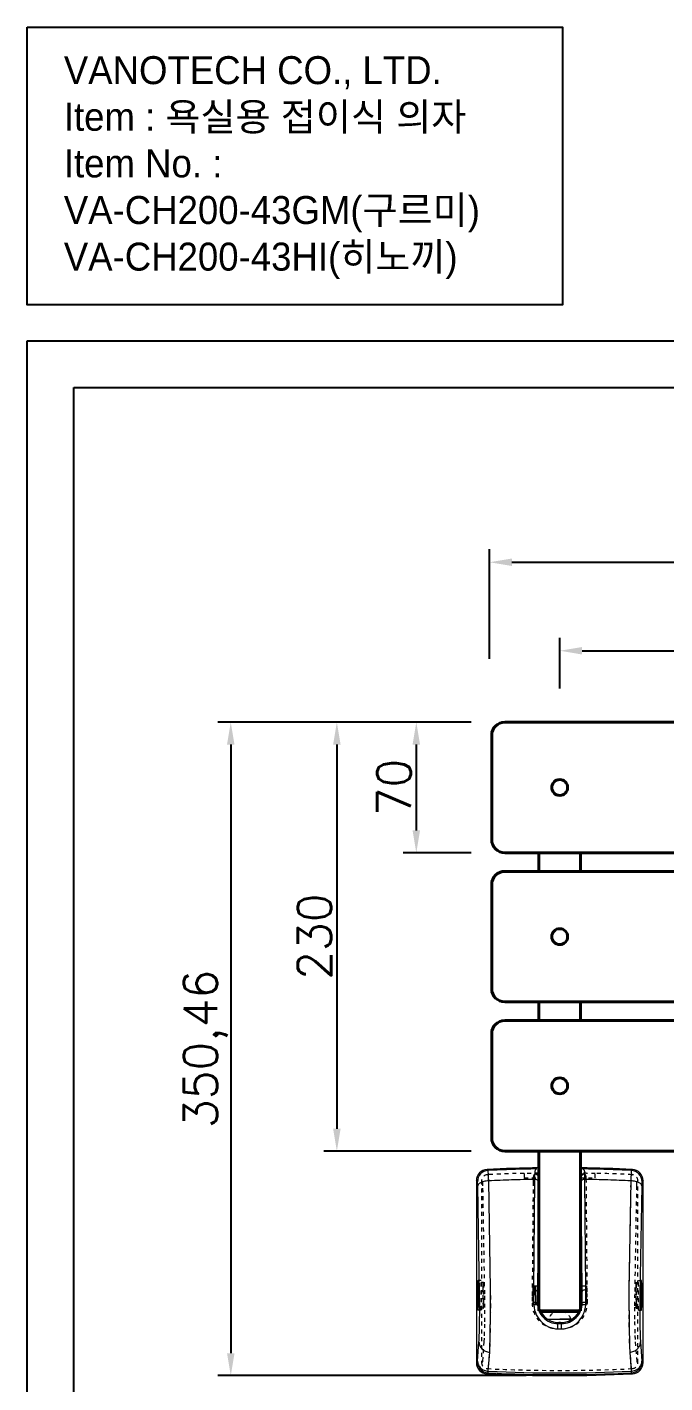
# Model space of a CAD drawing. Header units: millimetres. Extents: x 8950 to 10299, y -896 to 200.
# Drawn here: x 8950 to 9292, y -527 to 200 of the extents above; entities that cross this region are included whole.
import ezdxf

# ---------------------------------------------------------------- set-up
doc = ezdxf.new("R2010")
doc.units = ezdxf.units.MM
doc.header["$LTSCALE"] = 0.7
doc.linetypes.add('DASHED', pattern=[6, 3, -3])
doc.layers.add('Layer0000', color=7, linetype='Continuous', lineweight=20)
doc.styles.get("Standard").update_dxf_attribs({"font": 'txt.shx', "bigfont": 'whgtxt.shx'})
doc.styles.add('스타일', font='', dxfattribs={"height": 20})
doc.styles.get('스타일').set_extended_font_data('Gulim')
doc.dimstyles.new('ISO-25', dxfattribs={"dimtxt": 20, "dimasz": 12, "dimexe": 10, "dimexo": 10, "dimgap": 12, "dimtad": 2, "dimtxsty": 'Standard', "dimcen": 2.5, "dimadec": 0, "dimazin": 0, "dimtfac": 1, "dimtmove": 0, "dimatfit": 3, "dimfxl": 1, "dimarcsym": 0})

# ---------------------------------------------------------------- blocks, each defined once
blk = doc.blocks.new('*D3')
at = {"color": 0, "lineweight": -2, "transparency": 16777216}
for p, q in [((9235.47, -154.56), (9235.47, -127.24)), ((9592.47, -154.56), (9592.47, -127.24)), ((9247.47, -134.24), (9580.47, -134.24))]:
    blk.add_line(p, q, dxfattribs=at)
at = {"color": 0, "transparency": 16777216}
for points in [[(9247.47, -132.24), (9247.47, -136.24), (9235.47, -134.24)], [(9580.47, -132.24), (9580.47, -136.24), (9592.47, -134.24)]]:
    blk.add_solid(points, dxfattribs=at)
at = {"layer": 'Defpoints', "color": 0, "transparency": 16777216}
for p in [(9592.47, -134.24), (9235.47, -172.56), (9592.47, -172.56)]:
    blk.add_point(p, dxfattribs=at)
at = {"color": 7, "transparency": 16777216, "insert": (9417.85, -122.24), "char_height": 18, "attachment_point": 5}
blk.add_mtext('357', dxfattribs=at)
blk = doc.blocks.new('*D4')
at = {"color": 0, "lineweight": -2, "transparency": 16777216}
for p, q in [((9187.97, -172.56), (9151.5, -172.56)), ((9158.5, -184.56), (9158.5, -230.56)), ((9187.97, -242.56), (9151.5, -242.56))]:
    blk.add_line(p, q, dxfattribs=at)
at = {"color": 0, "transparency": 16777216}
for points in [[(9156.5, -184.56), (9160.5, -184.56), (9158.5, -172.56)], [(9156.5, -230.56), (9160.5, -230.56), (9158.5, -242.56)]]:
    blk.add_solid(points, dxfattribs=at)
at = {"layer": 'Defpoints', "color": 0, "transparency": 16777216}
for p in [(9205.97, -172.56), (9158.5, -242.56), (9205.97, -242.56)]:
    blk.add_point(p, dxfattribs=at)
at = {"color": 7, "transparency": 16777216, "insert": (9146.5, -207.56), "char_height": 18, "attachment_point": 5, "rotation": 90}
blk.add_mtext('70', dxfattribs=at)
blk = doc.blocks.new('*D2')
at = {"color": 0, "lineweight": -2, "transparency": 16777216}
for p, q in [((9187.97, -172.56), (9108.87, -172.56)), ((9115.87, -184.56), (9115.87, -390.56)), ((9187.97, -402.56), (9108.87, -402.56))]:
    blk.add_line(p, q, dxfattribs=at)
at = {"color": 0, "transparency": 16777216}
for points in [[(9113.87, -184.56), (9117.87, -184.56), (9115.87, -172.56)], [(9113.87, -390.56), (9117.87, -390.56), (9115.87, -402.56)]]:
    blk.add_solid(points, dxfattribs=at)
at = {"layer": 'Defpoints', "color": 0, "transparency": 16777216}
for p in [(9205.97, -172.56), (9115.87, -402.56), (9205.97, -402.56)]:
    blk.add_point(p, dxfattribs=at)
at = {"color": 7, "transparency": 16777216, "insert": (9103.87, -287.56), "char_height": 18, "attachment_point": 5, "rotation": 90}
blk.add_mtext('230', dxfattribs=at)
blk = doc.blocks.new('*D5')
at = {"color": 0, "lineweight": -2, "transparency": 16777216}
for p, q in [((9187.97, -172.56), (9051.94, -172.56)), ((9058.94, -184.56), (9058.94, -511.03)), ((9217.47, -523.03), (9051.94, -523.03))]:
    blk.add_line(p, q, dxfattribs=at)
at = {"color": 0, "transparency": 16777216}
for points in [[(9056.94, -184.56), (9060.94, -184.56), (9058.94, -172.56)], [(9056.94, -511.03), (9060.94, -511.03), (9058.94, -523.03)]]:
    blk.add_solid(points, dxfattribs=at)
at = {"layer": 'Defpoints', "color": 0, "transparency": 16777216}
for p in [(9205.97, -172.56), (9058.94, -523.03), (9235.47, -523.03)]:
    blk.add_point(p, dxfattribs=at)
at = {"color": 7, "transparency": 16777216, "insert": (9045.44, -347.79), "char_height": 18, "attachment_point": 5, "rotation": 90}
blk.add_mtext('350,46', dxfattribs=at)
blk = doc.blocks.new('*D10')
at = {"color": 0, "lineweight": -2, "transparency": 16777216}
for p, q in [((9197.78, -138.55), (9197.78, -79.78)), ((9627.78, -138.55), (9627.78, -79.78)), ((9209.78, -86.78), (9615.78, -86.78))]:
    blk.add_line(p, q, dxfattribs=at)
at = {"color": 0, "transparency": 16777216}
for points in [[(9209.78, -84.78), (9209.78, -88.78), (9197.78, -86.78)], [(9615.78, -84.78), (9615.78, -88.78), (9627.78, -86.78)]]:
    blk.add_solid(points, dxfattribs=at)
at = {"layer": 'Defpoints', "color": 0, "transparency": 16777216}
for p in [(9627.78, -86.78), (9197.78, -156.55), (9627.78, -156.55)]:
    blk.add_point(p, dxfattribs=at)
at = {"color": 7, "transparency": 16777216, "insert": (9412.78, -74.78), "char_height": 18, "attachment_point": 5}
blk.add_mtext('430', dxfattribs=at)

msp = doc.modelspace()

# ---------------------------------------------------------------- linework, layer by layer
at = {"lineweight": 40}
for p, q in [((9205.967, -172.562), (9413.967, -172.562)), ((9198.967, -235.562), (9198.967, -179.562)), ((9413.967, -242.562), (9205.967, -242.562)), ((9224.317, -252.562), (9224.317, -242.562)), ((9224.327, -242.562), (9224.327, -252.562)), ((9246.607, -242.562), (9246.607, -252.562)), ((9246.617, -242.562), (9246.617, -252.562)), ((9413.967, -252.562), (9205.967, -252.562)), ((9198.967, -259.562), (9198.967, -315.562)), ((9413.967, -322.562), (9205.967, -322.562)), ((9224.317, -332.562), (9224.317, -322.562)), ((9224.327, -322.562), (9224.327, -332.562)), ((9246.607, -322.562), (9246.607, -332.562)), ((9246.617, -322.562), (9246.617, -332.562)), ((9413.967, -332.562), (9205.967, -332.562)), ((9198.967, -339.562), (9198.967, -395.562)), ((9413.967, -402.562), (9205.967, -402.562)), ((9224.317, -488.312), (9224.317, -402.562)), ((9246.617, -402.562), (9246.617, -488.312)), ((9246.617, -488.312), (9224.317, -488.312))]:
    msp.add_line(p, q, dxfattribs=at)
at = {"color": 6}
msp.add_line((9222.613, -484.937), (9222.542, -474.887), dxfattribs=at)
for points in [[(8949.656, 200.243), (9237.029, 200.243), (9237.029, 51.243), (8949.656, 51.243)], [(8974.656, 6.914), (9694.458, 6.914), (9694.458, -871.292), (8974.656, -871.292)]]:
    msp.add_lwpolyline(points, close=True, dxfattribs=at)
at = {"color": 3}
msp.add_lwpolyline([(8949.656, 31.914), (9719.458, 31.914), (9719.458, -896.292), (8949.656, -896.292)], close=True, dxfattribs=at)
at = {"lineweight": 40}
for centre in [(9235.467, -207.562), (9235.467, -287.562), (9235.467, -367.562)]:
    msp.add_circle(centre, 4.25, dxfattribs=at)
for centre, start, end in [((9205.967, -179.562), 90, 180), ((9205.967, -235.562), 180, 270), ((9205.967, -259.562), 90, 180), ((9205.967, -315.562), 180, 270), ((9205.967, -339.562), 90, 180), ((9205.967, -395.562), 180, 270)]:
    msp.add_arc(centre, 7, start, end, dxfattribs=at)
at = {"layer": 'Layer0000', "color": 251, "linetype": 'Continuous', "lineweight": 5, "true_color": 0x606060}
for p, q in [((9197.063, -412.971), (9196.478, -412.418)), ((9274.455, -412.418), (9273.871, -412.971)), ((9191.325, -418.99), (9190.744, -418.437)), ((9192.44, -479.221), (9191.446, -421.231)), ((9198.332, -476.565), (9197.345, -418.576)), ((9221.969, -417.78), (9221.459, -477.018)), ((9221.987, -415.009), (9221.969, -417.78)), ((9223.993, -418.666), (9223.486, -477.904)), ((9224.021, -416.448), (9224.021, -477.025)), ((9246.912, -416.455), (9246.912, -477.025)), ((9246.94, -418.666), (9246.912, -416.455)), ((9247.448, -477.904), (9246.94, -418.666)), ((9248.965, -417.78), (9248.946, -415.017)), ((9249.475, -477.018), (9248.965, -417.78)), ((9273.589, -418.577), (9272.601, -476.567)), ((9279.488, -421.233), (9278.494, -479.222)), ((9280.189, -418.437), (9279.609, -418.99)), ((9223.891, -483.651), (9223.45, -484.092)), ((9224.02, -482.892), (9224.013, -483.398)), ((9246.914, -482.892), (9246.921, -483.398)), ((9247.043, -483.651), (9247.483, -484.092)), ((9229.071, -492.777), (9235.467, -492.777)), ((9235.467, -492.777), (9241.863, -492.777)), ((9234.525, -497.91), (9234.527, -495.121)), ((9234.525, -497.91), (9236.426, -497.912)), ((9235.057, -494.591), (9234.527, -495.121)), ((9234.527, -495.121), (9236.406, -495.121)), ((9235.876, -494.591), (9235.057, -494.591)), ((9235.876, -494.591), (9236.406, -495.121)), ((9236.426, -497.912), (9236.406, -495.122)), ((9191.343, -515.179), (9192.12, -504.958)), ((9278.813, -504.958), (9279.591, -515.179)), ((9190.744, -516.062), (9191.289, -515.543)), ((9197.107, -520.651), (9197.886, -510.43)), ((9273.048, -510.43), (9273.827, -520.651)), ((9279.645, -515.543), (9280.189, -516.062)), ((9196.478, -522.081), (9197.027, -521.562)), ((9273.907, -521.562), (9274.455, -522.081))]:
    msp.add_line(p, q, dxfattribs=at)
at = {"layer": 'Layer0000', "color": 7, "linetype": 'Continuous', "lineweight": 20}
for p, q in [((9190.744, -418.437), (9190.744, -516.062)), ((9280.189, -516.062), (9280.189, -418.437)), ((9224.008, -483.843), (9224.013, -483.398)), ((9224.013, -483.398), (9224.02, -482.892)), ((9224.02, -482.892), (9224.026, -482.533)), ((9246.908, -482.533), (9246.914, -482.892)), ((9246.914, -482.892), (9246.921, -483.398)), ((9246.921, -483.398), (9246.925, -483.843)), ((9224.567, -488.92), (9224.567, -488.312)), ((9224.567, -488.312), (9235.467, -488.312)), ((9224.567, -488.92), (9235.467, -488.92)), ((9229.212, -492.812), (9235.467, -492.812)), ((9235.467, -488.312), (9246.367, -488.312)), ((9235.467, -488.92), (9246.367, -488.92)), ((9241.722, -492.812), (9235.467, -492.812)), ((9246.367, -488.92), (9246.367, -488.312))]:
    msp.add_line(p, q, dxfattribs=at)
at = {"layer": 'Layer0000', "color": 3, "linetype": 'DASHED', "lineweight": 5, "true_color": 0x00ff00}
for p, q in [((9193.56, -418.44), (9193.56, -516.059)), ((9194.137, -418.99), (9193.56, -418.44)), ((9195.252, -479.221), (9194.258, -421.231)), ((9197.197, -415.78), (9196.618, -415.23)), ((9216.372, -414.614), (9216.372, -414.515)), ((9216.372, -414.614), (9216.372, -416.999)), ((9216.372, -416.999), (9224.317, -416.999)), ((9221.192, -419.033), (9220.685, -478.251)), ((9221.208, -417.644), (9221.192, -419.033)), ((9246.617, -416.999), (9254.562, -416.999)), ((9249.742, -419.033), (9249.726, -417.644)), ((9250.249, -478.251), (9249.742, -419.033)), ((9254.562, -414.515), (9254.562, -414.614)), ((9254.562, -416.999), (9254.562, -414.614)), ((9273.529, -419.816), (9272.539, -477.806)), ((9274.316, -415.23), (9273.736, -415.78)), ((9276.676, -421.233), (9275.682, -479.222)), ((9277.374, -418.44), (9276.797, -418.99)), ((9277.374, -516.059), (9277.374, -418.44)), ((9193.247, -471.973), (9191.653, -471.973)), ((9193.247, -487.852), (9193.247, -471.973)), ((9277.687, -471.973), (9279.28, -471.973)), ((9277.687, -487.852), (9277.687, -471.973)), ((9194.469, -472.978), (9193.247, -472.978)), ((9221.135, -474.887), (9223.95, -474.887)), ((9246.984, -474.887), (9249.799, -474.887)), ((9276.464, -472.978), (9277.687, -472.978)), ((9194.469, -486.847), (9193.247, -486.847)), ((9221.197, -483.449), (9221.193, -483.804)), ((9221.207, -482.77), (9221.197, -483.449)), ((9221.197, -484.937), (9224.029, -484.937)), ((9221.21, -482.533), (9221.207, -482.77)), ((9246.902, -484.937), (9249.737, -484.937)), ((9249.727, -482.77), (9249.724, -482.533)), ((9249.736, -483.449), (9249.727, -482.77)), ((9249.741, -483.804), (9249.736, -483.449)), ((9276.465, -486.847), (9277.687, -486.847)), ((9193.247, -487.852), (9191.653, -487.852)), ((9277.687, -487.852), (9279.28, -487.852)), ((9194.155, -515.179), (9194.933, -504.958)), ((9197.229, -518.097), (9198.008, -507.876)), ((9272.926, -507.876), (9273.704, -518.097)), ((9276.001, -504.958), (9276.779, -515.179)), ((9193.56, -516.059), (9194.101, -515.543)), ((9276.833, -515.543), (9277.374, -516.059)), ((9196.618, -519.269), (9197.161, -518.753)), ((9273.772, -518.753), (9274.315, -519.269))]:
    msp.add_line(p, q, dxfattribs=at)
at = {"layer": 'Layer0000', "color": 7, "linetype": 'Continuous', "lineweight": 20}
for centre, radius, start, end in [((9196.761, -418.427), 6.016, 92.688121, 180.09295), ((9235.467, -1215.471), 803.999, 90.794611, 92.779539), ((9235.467, -1215.471), 803.999, 87.220458, 89.205385), ((9274.173, -418.427), 6.016, 359.906875, 87.312182), ((9213.769, -474.407), 22.296, 174.737758, 176.715433), ((9194.23, -472.608), 2.675, 169.025627, 174.737758), ((9192.253, -472.224), 0.661, 158.64691, 169.025627), ((9191.653, -471.99), 0.017, 89.999998, 158.64691), ((9191.653, -471.991), 0.0183, 19.414399, 89.999998), ((9190.835, -472.28), 0.886, 9.897835, 19.414399), ((9188.033, -472.769), 3.731, 4.525732, 9.897835), ((9158.775, -475.084), 33.08, 2.722247, 4.525732), ((9291.462, -473.649), 12.334, 173.260981, 175.8366), ((9280.337, -472.335), 1.132, 164.751069, 173.260981), ((9279.499, -472.106), 0.263, 151.301499, 164.751069), ((9279.28, -471.987), 0.0139, 89.999998, 151.301499), ((9279.28, -471.991), 0.0177, 20.169357, 89.999998), ((9278.557, -472.256), 0.788, 10.314968, 20.169357), ((9276.459, -472.638), 2.921, 5.427816, 10.314968), ((9260.044, -474.198), 19.41, 3.532343, 5.427816), ((9418.713, -479.912), 227.337, 178.875502, 179.999998), ((9418.709, -479.912), 227.333, 179.999998, 181.166742), ((9253.023, -476.66), 61.615, 176.715433, 178.875502), ((9106.768, -477.557), 85.145, 0.857653, 2.722247), ((8953.345, -479.854), 238.586, 359.743795, 0.857653), ((9489.867, -480.17), 266.008, 179.363109, 180.136847), ((9359.017, -478.715), 135.15, 178.748353, 179.363109), ((9245.597, -476.237), 21.703, 177.214226, 178.748353), ((9229.527, -475.455), 5.61, 174.185544, 177.214226), ((9223.95, -474.899), 0.0112, 4.109458, 89.999998), ((9209.486, -475.938), 14.512, 1.936035, 4.109458), ((9182.923, -476.836), 41.09, 1.145573, 1.936035), ((9093.422, -478.625), 130.609, 0.702208, 1.145573), ((9321.07, -475.585), 97.059, 180.850203, 181.702681), ((9175.479, -479.912), 48.596, 359.999998, 1.702681), ((9213.455, -479.912), 10.62, 358.922563, 359.999998), ((9276.269, -479.912), 29.41, 178.977393, 179.999998), ((9257.479, -479.912), 10.62, 179.999998, 181.077433), ((9842.931, -490.027), 596.163, 178.750265, 178.977393), ((9376.94, -478.618), 130.037, 178.843107, 179.297788), ((9286.302, -476.788), 39.381, 178.016875, 178.843107), ((9260.607, -475.898), 13.67, 175.801873, 178.016875), ((9246.984, -474.898), 0.011, 89.999998, 175.801873), ((9246.984, -474.901), 0.0132, 3.475982, 89.999998), ((9224.03, -476.295), 23.01, 1.596015, 3.475982), ((9183.509, -477.424), 63.547, 0.88148, 1.596015), ((9061.563, -479.3), 185.507, 0.463275, 0.88148), ((8958.385, -480.134), 288.688, 359.794535, 0.463275), ((9517.589, -479.971), 238.586, 179.743795, 180.857653), ((9485.428, -479.827), 206.425, 178.555446, 179.743795), ((9318.497, -475.617), 39.441, 175.8366, 178.555446), ((9224.215, -476.41), 55.307, 1.166742, 3.532343), ((9052.224, -479.912), 227.333, 359.999998, 1.166742), ((9052.22, -479.912), 227.337, 358.875502, 359.999998), ((9246.718, -483.415), 55.307, 181.166742, 183.532343), ((9210.89, -485.627), 19.41, 183.532343, 185.427816), ((9179.472, -486.175), 12.334, 353.260981, 355.8366), ((9152.437, -484.207), 39.441, 355.8366, 358.555446), ((8985.506, -479.998), 206.425, 358.555446, 359.743795), ((9390.82, -480.407), 166.961, 180.136847, 181.113491), ((9237.244, -483.266), 13.356, 181.654086, 184.072541), ((9230.452, -483.749), 6.547, 184.072541, 187.527011), ((9228.221, -484.044), 4.297, 187.527011, 191.83686), ((9238.811, -483.768), 14.803, 180.293142, 181.645007), ((9250.075, -483.444), 26.071, 181.645007, 182.663656), ((9224.03, -484.922), 0.0153, 191.83686, 269.99961), ((7662.988, -450.753), 1561.361, 358.833706, 358.922563), ((9218.694, -484.904), 5.34, 359.642027, 2.663656), ((10807.945, -450.753), 1561.361, 181.077433, 181.16629), ((9215.983, -483.246), 30.95, 357.386387, 358.300195), ((9251.248, -484.856), 4.347, 177.386387, 181.079113), ((9246.906, -484.924), 0.0135, 269.991913, 348.652394), ((9242.196, -483.979), 4.818, 348.652394, 352.501532), ((9233.864, -483.777), 13.062, 358.300195, 359.706854), ((9240.812, -483.796), 6.214, 352.501532, 355.973332), ((9232.171, -483.188), 14.876, 355.973332, 358.216957), ((9090.488, -480.608), 156.584, 358.886505, 359.794535), ((9364.165, -482.268), 85.145, 180.857653, 182.722247), ((9312.159, -484.74), 33.08, 182.722247, 184.525732), ((9257.165, -485.418), 22.296, 354.737758, 356.715433), ((9217.91, -483.165), 61.615, 356.715433, 358.875502), ((9194.475, -487.187), 2.921, 185.427816, 190.314968), ((9192.376, -487.569), 0.788, 190.314968, 200.169357), ((9191.653, -487.834), 0.0177, 200.169357, 269.999998), ((9191.653, -487.838), 0.0139, 269.999998, 331.301499), ((9191.435, -487.718), 0.263, 331.301499, 344.751069), ((9190.597, -487.49), 1.132, 344.751069, 353.260981), ((9235.467, -480.752), 13.621, 216.846179, 241.993339), ((9229.212, -492.512), 0.3, 241.993339, 270), ((9241.722, -492.512), 0.3, 270.000001, 298.006661), ((9235.467, -480.752), 13.621, 298.006661, 323.153821), ((9282.901, -487.056), 3.731, 184.525732, 189.897835), ((9280.099, -487.545), 0.886, 189.897835, 199.414399), ((9279.28, -487.834), 0.0183, 199.414399, 269.999998), ((9279.28, -487.835), 0.017, 269.999998, 338.64691), ((9278.681, -487.6), 0.661, 338.64691, 349.025627), ((9276.704, -487.217), 2.675, 349.025627, 354.737758), ((9196.761, -516.072), 6.016, 179.907117, 267.312001), ((9274.173, -516.072), 6.016, 272.687844, 0.093076), ((9235.467, 280.972), 803.999, 267.220459, 272.779538)]:
    msp.add_arc(centre, radius, start, end, dxfattribs=at)
at = {"layer": 'Layer0000', "color": 251, "linetype": 'Continuous', "lineweight": 5, "true_color": 0x606060}
for centre, radius, start, end in [((9197.36, -418.999), 6.035, 92.821659, 179.918993), ((9235.474, -1215.373), 803.32, 91.80718, 92.74064), ((9196.787, -413.092), 0.301, 4.201805, 23.752295), ((9131.872, -417.861), 65.391, 2.881297, 4.201805), ((9235.467, -1215.158), 803.106, 90.873595, 91.80718), ((9233.831, -415.188), 11.845, 172.291542, 179.133241), ((9224.835, -413.971), 2.767, 158.107442, 172.291542), ((9223.926, -413.606), 1.788, 145.708855, 158.107442), ((9223.335, -413.202), 1.072, 129.675904, 145.708855), ((9223.269, -413.123), 0.969, 112.067344, 129.675904), ((9223.348, -413.317), 1.178, 96.109661, 112.067344), ((9247.712, -413.874), 1.728, 90.06539, 129.329332), ((9235.464, -1215.322), 803.27, 88.19284, 89.126502), ((9247.59, -413.305), 1.166, 67.959338, 84.09255), ((9247.663, -413.125), 0.972, 50.27731, 67.959338), ((9247.598, -413.203), 1.073, 34.236445, 50.27731), ((9247.005, -413.607), 1.791, 21.835379, 34.236445), ((9246.033, -413.997), 2.838, 7.660417, 21.835379), ((9237.576, -415.134), 11.371, 0.592138, 7.660417), ((9235.481, -1214.796), 802.744, 87.258873, 88.19284), ((9339.231, -417.868), 65.561, 175.803736, 177.121261), ((9274.147, -413.092), 0.302, 156.291119, 175.803736), ((9273.574, -418.999), 6.035, 0.081001, 87.177816), ((9191.274, -419.043), 0.0729, 6.364024, 46.347003), ((9180.947, -420.195), 10.464, 3.09351, 6.364024), ((9165.093, -421.052), 26.342, 1.7786, 3.09351), ((9119.804, -422.458), 71.652, 0.981343, 1.7786), ((9192.659, -421.317), 1.216, 157.5283, 175.93655), ((9193.178, -421.532), 1.778, 142.322856, 157.5283), ((9193.69, -421.927), 2.425, 128.086978, 142.322856), ((9195.075, -423.694), 4.67, 117.84105, 128.086978), ((9195.817, -425.099), 6.259, 109.787788, 117.84105), ((9196.993, -428.368), 9.733, 103.331793, 109.787788), ((9197.392, -430.052), 11.463, 97.065964, 103.331793), ((9197.66, -432.216), 13.644, 91.323064, 97.065964), ((9037.615, -422.605), 159.768, 2.354242, 2.881297), ((8721.661, -435.595), 475.989, 2.048889, 2.354242), ((9235.471, -1215.307), 797.641, 91.854773, 92.739677), ((9235.467, -1215.172), 797.507, 90.969794, 91.854773), ((9221.952, -422.342), 4.562, 78.267861, 89.792784), ((9221.983, -417.822), 2.812, 72.843097, 89.921147), ((9222.191, -417.149), 2.108, 53.093087, 72.843097), ((9222.385, -420.259), 2.434, 62.467658, 78.267861), ((9222.502, -416.735), 1.59, 29.812837, 53.093087), ((9222.919, -419.234), 1.279, 40.506996, 62.467658), ((9222.964, -416.47), 1.058, 1.164508, 29.812837), ((9223.566, -418.681), 0.427, 2.035453, 40.506996), ((9523.267, -421.231), 299.284, 179.277746, 179.508838), ((9433.766, -420.103), 209.777, 179.001722, 179.277746), ((9233.006, -416.615), 8.986, 171.858281, 178.938825), ((9226.302, -415.656), 2.214, 157.566449, 171.858281), ((9225.597, -415.365), 1.451, 151.893099, 157.566449), ((9245.338, -415.364), 1.45, 22.403216, 28.105622), ((9244.586, -415.674), 2.263, 8.104094, 22.403216), ((9238.227, -416.579), 8.686, 0.819432, 8.104094), ((9247.966, -416.473), 1.054, 150.239693, 179.02406), ((9247.368, -418.681), 0.428, 139.493028, 177.964712), ((9248.015, -419.234), 1.279, 117.531274, 139.493028), ((9248.427, -416.737), 1.585, 126.852439, 150.239693), ((9248.549, -420.258), 2.434, 101.730849, 117.531274), ((9248.739, -417.152), 2.104, 107.084215, 126.852439), ((9248.982, -422.341), 4.561, 90.205487, 101.730849), ((9248.947, -417.829), 2.812, 90.005525, 107.084215), ((9235.465, -1215.309), 797.643, 88.145222, 89.030202), ((9235.478, -1214.906), 797.24, 87.260019, 88.145222), ((9811.448, -438.089), 538.213, 177.644154, 177.922468), ((9273.274, -432.216), 13.642, 82.935038, 88.678983), ((9426.037, -422.233), 152.476, 177.121261, 177.644154), ((9273.542, -430.052), 11.461, 76.667922, 82.935038), ((9273.941, -428.368), 9.731, 70.211331, 76.667922), ((9275.117, -425.1), 6.258, 62.157403, 70.211331), ((9275.859, -423.695), 4.669, 51.910759, 62.157403), ((9277.244, -421.929), 2.425, 37.674655, 51.910759), ((9277.756, -421.533), 1.778, 22.469537, 37.674655), ((9278.274, -421.319), 1.217, 4.062928, 22.469537), ((9351.204, -422.46), 71.726, 178.222613, 179.01963), ((9305.866, -421.053), 26.367, 176.90804, 178.222613), ((9289.998, -420.196), 10.476, 173.638501, 176.90804), ((9279.659, -419.043), 0.0729, 133.652978, 173.638501), ((8714.55, -487.414), 477.96, 0.115601, 0.982184), ((7901.158, -478.501), 1297.176, 359.661126, 0.085444), ((10042.542, -484.691), 821.119, 179.46459, 179.699871), ((9221.444, -481.582), 4.563, 78.292555, 89.815499), ((9221.876, -479.5), 2.438, 62.504168, 78.292555), ((9222.41, -478.474), 1.281, 40.540371, 62.504168), ((9223.058, -477.919), 0.428, 2.035563, 40.540371), ((10221.365, -486.456), 997.916, 179.509002, 179.673285), ((9247.875, -477.919), 0.428, 139.459624, 177.964433), ((8222.515, -486.687), 1024.971, 0.326065, 0.490987), ((9248.524, -478.474), 1.281, 117.495826, 139.459624), ((9249.058, -479.5), 2.438, 101.707439, 117.495826), ((9249.489, -481.582), 4.563, 90.184496, 101.707439), ((8123.7, -487.538), 1125.824, 0.372139, 0.535357), ((10568.966, -478.518), 1296.366, 179.913776, 180.33847), ((9756.391, -487.415), 477.967, 179.017838, 179.884414), ((8667.783, -487.509), 524.727, 359.288538, 0.115601), ((7829.726, -478.078), 1368.608, 359.248031, 359.661126), ((7279.655, -470.218), 1941.806, 359.600379, 359.699871), ((9236.917, -483.733), 15.503, 180.107787, 200.44834), ((9221.5, -495.46), 11.698, 85.770221, 90.419901), ((9221.992, -488.802), 5.022, 78.671254, 85.770221), ((9222.607, -485.731), 1.891, 65.527843, 78.671254), ((9223.349, -484.103), 0.101, 6.246827, 65.527843), ((9234.463, -484.091), 11.02, 180.001411, 270.333842), ((10571.962, -488.455), 1348.519, 179.673285, 179.814607), ((9235.062, -483.534), 11.058, 181.604461, 269.978347), ((9235.872, -483.534), 11.058, 270.021649, 358.395535), ((9236.471, -484.091), 11.02, 269.665815, 359.998873), ((8013.554, -487.877), 1233.935, 0.175756, 0.326065), ((9247.573, -484.1), 0.0905, 119.716269, 174.329366), ((9248.114, -485.048), 1.181, 105.12575, 119.716269), ((9248.767, -487.462), 3.682, 95.466597, 105.12575), ((9249.528, -495.415), 11.671, 90.04577, 95.466597), ((9234.298, -483.804), 15.22, 339.628542, 0.228976), ((7894.639, -489.025), 1354.89, 0.223357, 0.372139), ((10638.96, -478.104), 1366.361, 180.33847, 180.752142), ((9803.149, -487.509), 524.726, 179.884414, 180.711479), ((8804.846, -489.211), 387.654, 358.169019, 359.288538), ((9235.489, -484.265), 13.979, 200.44834, 221.881155), ((9234.945, -484.753), 13.248, 221.881155, 245.454196), ((9232.525, -494.38), 2.541, 355.238565, 359.918098), ((9238.408, -494.38), 2.541, 180.081898, 184.761431), ((9235.815, -484.597), 13.481, 306.736403, 318.192131), ((9235.377, -484.205), 14.069, 318.192131, 339.628542), ((9666.083, -489.211), 387.649, 180.711479, 181.831013), ((9115.783, -499.151), 76.558, 355.649677, 358.169019), ((8191.602, -482.828), 1006.702, 358.681938, 359.248031), ((9234.527, -485.669), 12.241, 245.454196, 269.992835), ((9236.336, -485.255), 12.657, 270.409871, 282.630867), ((9236.393, -485.51), 12.396, 282.630867, 294.980672), ((9236.22, -485.14), 12.804, 294.980672, 306.736403), ((10277.793, -482.846), 1005.163, 180.752142, 181.319008), ((9355.145, -499.151), 76.553, 181.831013, 184.350455), ((9197.155, -504.877), 5.035, 180.917246, 204.50782), ((9197.714, -504.622), 5.65, 204.50782, 226.760052), ((9198.031, -504.285), 6.113, 226.760052, 247.294289), ((8996.822, -501.355), 201.269, 357.41587, 358.681938), ((9474.01, -501.353), 201.167, 181.319008, 182.586155), ((9272.902, -504.285), 6.113, 292.705604, 313.240131), ((9273.219, -504.622), 5.65, 313.240131, 335.492324), ((9273.779, -504.877), 5.035, 335.492324, 359.082778), ((9191.25, -515.502), 0.0559, 313.641081, 351.583895), ((9197.324, -515.534), 6.035, 180.081003, 267.175077), ((9186.657, -514.823), 4.699, 351.583895, 355.648854), ((9196.377, -515.098), 5.035, 180.917227, 204.507703), ((9198.235, -503.799), 6.64, 247.294289, 266.988131), ((9272.699, -503.799), 6.64, 273.011437, 292.705604), ((9273.61, -515.534), 6.035, 272.824242, 359.918992), ((9274.557, -515.098), 5.035, 335.492342, 359.082778), ((9284.276, -514.823), 4.698, 184.350733, 188.416062), ((9279.683, -515.502), 0.0559, 188.416062, 226.35854), ((9196.937, -514.843), 5.65, 204.507703, 226.759893), ((9197.254, -514.506), 6.113, 226.759893, 247.288929), ((9197.457, -514.02), 6.64, 247.288929, 266.977813), ((9196.817, -521.47), 0.229, 336.22134, 354.961955), ((9235.467, 280.68), 803.162, 267.256725, 272.743275), ((9167.975, -518.927), 29.183, 354.961955, 356.613986), ((9235.467, 280.712), 802.28, 267.259454, 272.740557), ((9273.477, -514.02), 6.64, 273.022185, 292.711107), ((9303.036, -518.923), 29.261, 183.385522, 185.033387), ((9274.116, -521.47), 0.229, 185.033387, 203.748031), ((9273.68, -514.506), 6.113, 292.711107, 313.240166), ((9273.997, -514.843), 5.65, 313.240166, 335.492342)]:
    msp.add_arc(centre, radius, start, end, dxfattribs=at)
at = {"layer": 'Layer0000', "color": 3, "linetype": 'DASHED', "lineweight": 5, "true_color": 0x00ff00}
for centre, radius, start, end in [((9235.467, -1215.405), 801.019, 90.797567, 91.365966), ((9235.467, -1215.405), 801.019, 88.63403, 89.202428), ((9196.787, -418.456), 3.232, 92.997893, 179.718489), ((9194.079, -419.047), 0.0806, 6.375769, 44.256876), ((9183.848, -420.19), 10.375, 3.097266, 6.375769), ((9168.178, -421.038), 26.069, 1.776711, 3.097266), ((9121.808, -422.476), 72.461, 0.98465, 1.776711), ((9235.467, -1215.469), 801.181, 91.365689, 92.779312), ((9197.067, -415.862), 0.154, 4.750357, 32.06127), ((9162.873, -418.703), 34.466, 2.940436, 4.750357), ((9111.684, -421.333), 85.722, 2.208132, 2.940436), ((8969.782, -426.804), 227.73, 1.758843, 2.208132), ((9231.605, -417.792), 10.398, 171.099977, 179.182725), ((9223.353, -416.5), 2.045, 152.813936, 171.099977), ((9222.702, -416.166), 1.314, 137.111147, 152.813936), ((9222.4, -415.885), 0.901, 118.123547, 137.111147), ((9222.339, -415.771), 0.772, 102.12661, 118.123547), ((9222.89, -418.335), 3.394, 94.516395, 102.12661), ((9227.063, -465.829), 51.073, 93.081836, 94.987618), ((9244.487, -457.586), 42.808, 84.573691, 86.913531), ((9248.433, -416.154), 1.189, 68.584114, 85.093485), ((9248.546, -415.868), 0.881, 49.38216, 68.584114), ((9248.465, -415.962), 1.005, 33.548612, 49.38216), ((9247.887, -416.345), 1.699, 21.387163, 33.548612), ((9246.949, -416.712), 2.706, 7.658951, 21.387163), ((9238.873, -417.799), 10.854, 0.817271, 7.658951), ((9235.467, -1215.468), 801.18, 87.220676, 88.634308), ((9507.362, -427.066), 233.945, 177.7772, 178.223903), ((9357.673, -421.256), 84.143, 177.03235, 177.7772), ((9306.729, -418.615), 33.131, 175.208079, 177.03235), ((9273.865, -415.86), 0.151, 147.966388, 175.208079), ((9274.147, -418.456), 3.232, 0.281485, 87.000077), ((9348.304, -422.457), 71.638, 178.222632, 179.020334), ((9303.071, -421.054), 26.384, 176.908158, 178.222632), ((9287.187, -420.196), 10.477, 173.638606, 176.908158), ((9276.847, -419.043), 0.0728, 133.619372, 173.638606), ((9392.791, -479.912), 198.565, 178.934727, 179.999998), ((9392.783, -479.912), 198.556, 179.999998, 181.174663), ((9256.275, -477.374), 62.024, 177.028635, 178.934727), ((9219.303, -475.455), 25.003, 175.357375, 177.028635), ((9198.27, -473.747), 3.901, 171.125251, 175.357375), ((9195.458, -473.308), 1.054, 162.455863, 171.125251), ((9194.469, -472.995), 0.0172, 89.999998, 162.455863), ((9194.469, -472.991), 0.0127, 26.618812, 89.999998), ((9194.22, -473.115), 0.291, 14.002271, 26.618812), ((9193.253, -473.357), 1.288, 6.056598, 14.002271), ((9180.171, -474.745), 14.443, 3.68558, 6.056598), ((9150.732, -476.641), 43.944, 1.259907, 3.68558), ((9002.464, -479.902), 192.248, 0.100261, 1.259907), ((8991.172, -479.922), 203.539, 358.973742, 0.100261), ((8716.664, -487.433), 478.658, 0.109591, 0.982969), ((8391.806, -484.043), 806.613, 359.836245, 0.443095), ((10175.603, -486.504), 954.954, 179.504809, 179.670528), ((9509.875, -480.135), 288.829, 179.537368, 180.206225), ((9406.717, -479.302), 185.668, 179.119179, 179.537368), ((9284.678, -477.426), 63.614, 178.404739, 179.119179), ((9244.115, -476.296), 23.035, 176.525411, 178.404739), ((9221.135, -474.901), 0.0132, 89.999998, 176.525411), ((9221.135, -474.899), 0.0112, 4.142808, 89.999998), ((9206.996, -475.923), 14.188, 1.953758, 4.142808), ((9180.277, -476.834), 40.922, 1.130075, 1.953758), ((9086.085, -478.692), 135.132, 0.676804, 1.130075), ((9337.433, -475.723), 116.233, 180.676804, 181.371047), ((9162.393, -479.912), 58.857, 359.999998, 1.371047), ((9207.781, -479.912), 13.468, 359.14201, 359.999998), ((9308.541, -479.912), 58.857, 178.628949, 179.999998), ((9263.153, -479.912), 13.468, 179.999998, 180.857985), ((9133.501, -475.723), 116.233, 358.628949, 359.323192), ((9385.599, -478.701), 135.883, 178.884331, 179.323192), ((9292.951, -476.897), 43.216, 178.106139, 178.884331), ((9265.072, -475.975), 15.322, 175.969793, 178.106139), ((9249.799, -474.899), 0.0115, 89.999998, 175.969793), ((9244.221, -475.455), 5.61, 2.78577, 5.814452), ((9228.146, -476.238), 21.708, 1.251246, 2.78577), ((9114.645, -478.717), 135.236, 0.636453, 1.251246), ((8983.729, -480.171), 266.16, 359.862516, 0.636453), ((8295.594, -486.501), 954.691, 0.329446, 0.495187), ((10080.96, -483.995), 808.445, 179.561357, 180.155133), ((9752.518, -487.403), 476.906, 179.01699, 179.876704), ((9479.763, -479.903), 203.54, 178.973766, 180.100282), ((9336.345, -477.334), 60.1, 176.900561, 178.973766), ((9299.022, -475.313), 22.722, 175.155353, 176.900561), ((9279.77, -473.682), 3.401, 170.643351, 175.155353), ((9277.31, -473.276), 0.907, 161.571929, 170.643351), ((9276.465, -472.995), 0.0166, 90.00323, 161.571929), ((9276.465, -472.991), 0.0128, 26.336773, 90.00323), ((9276.207, -473.119), 0.301, 13.835444, 26.336773), ((9275.191, -473.369), 1.347, 5.91916, 13.835444), ((9261.193, -474.82), 15.42, 3.581425, 5.91916), ((9229.37, -476.812), 47.305, 1.174672, 3.581425), ((9078.151, -479.912), 198.556, 359.999998, 1.174672), ((9078.142, -479.912), 198.565, 358.934728, 359.999998), ((9241.565, -483.013), 47.306, 181.174663, 183.581367), ((9209.742, -485.005), 15.421, 183.581367, 185.919059), ((9195.743, -486.456), 1.347, 185.919059, 193.835101), ((9194.727, -486.706), 0.301, 193.835101, 206.335872), ((9194.469, -486.834), 0.0128, 206.335872, 269.999998), ((9194.469, -486.83), 0.0166, 269.999998, 341.571219), ((9193.624, -486.549), 0.907, 341.571219, 350.643052), ((9191.164, -486.143), 3.401, 350.643052, 355.155251), ((9171.912, -484.512), 22.721, 355.155251, 356.900505), ((9134.59, -482.491), 60.098, 356.900505, 358.973742), ((8672.554, -487.517), 522.769, 359.273873, 0.109591), ((8326.672, -483.857), 871.747, 359.252506, 359.836245), ((9234.472, -484.071), 13.83, 180.070245, 270.218133), ((10404.962, -487.823), 1184.317, 179.670528, 179.819337), ((9377.306, -480.612), 156.259, 180.206225, 181.11558), ((9234.073, -483.399), 12.999, 181.123519, 183.535642), ((9228.261, -483.758), 7.176, 183.535642, 186.782373), ((9225.407, -484.098), 4.301, 186.782373, 191.090296), ((9221.2, -484.922), 0.015, 191.090296, 270.019382), ((9242.981, -483.86), 21.788, 179.852675, 180.784735), ((9262.187, -483.597), 40.996, 180.784735, 181.46422), ((9214.086, -484.827), 7.119, 359.108889, 1.46422), ((7283.493, -451.095), 1937.973, 359.070485, 359.14201), ((9236.462, -484.071), 13.83, 269.853947, 359.929884), ((11187.441, -451.095), 1937.973, 180.857985, 180.929511), ((9208.747, -483.597), 40.996, 358.535776, 359.215261), ((9256.848, -484.827), 7.118, 178.535776, 180.891133), ((9249.733, -484.922), 0.015, 269.985356, 348.907196), ((9227.953, -483.86), 21.788, 359.215261, 0.147321), ((9245.53, -484.098), 4.299, 348.907196, 353.216579), ((9242.677, -483.759), 7.172, 353.216579, 356.464473), ((9236.857, -483.399), 13.003, 356.464473, 358.87648), ((9083.244, -480.41), 166.644, 358.884416, 359.862516), ((8065.646, -487.824), 1184.642, 0.180659, 0.329446), ((10160.3, -483.78), 887.785, 180.155133, 180.721756), ((9802.312, -487.511), 526.701, 179.876704, 180.69477), ((9468.469, -479.923), 192.246, 180.100282, 181.259934), ((9320.201, -483.184), 43.942, 181.259934, 183.685654), ((9290.762, -485.08), 14.442, 183.685654, 186.056728), ((9277.681, -486.468), 1.288, 186.056728, 194.00271), ((9276.713, -486.71), 0.291, 194.00271, 206.619967), ((9276.465, -486.834), 0.0127, 206.619967, 270.004088), ((9276.465, -486.83), 0.0172, 270.004088, 342.456094), ((9275.476, -486.517), 1.054, 342.456094, 351.125274), ((9272.664, -486.078), 3.901, 351.125274, 355.357384), ((9251.631, -484.37), 25.003, 355.357384, 357.028641), ((9214.659, -482.451), 62.024, 357.028641, 358.934728), ((8811.67, -489.28), 383.642, 358.156078, 359.273873), ((9229.212, -492.512), 0.3, 269.999999, 341.463536), ((9235.467, -494.61), 6.297, 90, 161.463536), ((9235.467, -494.61), 6.297, 18.536464, 90), ((9241.722, -492.512), 0.3, 198.536464, 270), ((9666.302, -489.16), 390.68, 180.69477, 181.818833), ((9118.845, -499.169), 76.307, 355.649569, 358.156078), ((8553.733, -486.82), 644.667, 358.471808, 359.252506), ((9922.127, -486.781), 649.593, 180.721756, 181.511879), ((9352.804, -499.115), 77.025, 181.818833, 184.350543), ((9073.247, -500.679), 124.968, 356.698578, 358.471808), ((9399.678, -500.57), 126.962, 181.511879, 183.299161), ((9196.787, -516.043), 3.232, 180.281608, 266.999776), ((9194.063, -515.502), 0.0559, 313.662784, 351.583896), ((9189.464, -514.822), 4.704, 351.583896, 355.64449), ((9274.147, -516.043), 3.232, 272.99755, 359.718515), ((9281.469, -514.822), 4.704, 184.354999, 188.416026), ((9276.871, -515.502), 0.0559, 188.416026, 226.336884), ((9235.467, 280.966), 801.178, 267.220659, 272.779322), ((9197.04, -518.683), 0.14, 330.124021, 354.08373), ((9182.186, -517.144), 15.074, 354.08373, 356.374037), ((9288.864, -517.135), 15.19, 183.632495, 185.912978), ((9273.884, -518.686), 0.13, 185.912978, 210.730886)]:
    msp.add_arc(centre, radius, start, end, dxfattribs=at)

# ---------------------------------------------------------------- texts
at = {"color": 3, "insert": (8969.361, 184.662), "char_height": 15, "width": 440.95802, "attachment_point": 1, "style": '스타일'}
msp.add_mtext('\\pt60;{\\C6;VANOTECH CO., LTD.\\P\\ptz;\\C256;Item : 욕실용 접이식 의자\\PItem No. : \\PVA-CH200-43GM(구르미) \\PVA-CH200-43HI(히노끼)}', dxfattribs=at)

# ---------------------------------------------------------------- dimensions: what is measured, and where the dimension line sits
at = {"color": 5}
for base, p1, p2, picture, middle in [((9627.78, -86.782), (9197.78, -156.549), (9627.78, -156.549), '*D10', (9412.78, -86.782)), ((9592.467, -134.244), (9235.467, -172.562), (9592.467, -172.562), '*D3', (9417.853, -134.244))]:
    dim = msp.add_linear_dim(base=base, p1=p1, p2=p2, dimstyle='ISO-25', override={"dimtxt": 18, "dimexe": 7, "dimexo": 18, "dimgap": 3, "dimclrt": 7}, dxfattribs=at)
    dim.commit()
    dim.dimension.update_dxf_attribs({"geometry": picture, "text_midpoint": middle, "dimtype": 160})
for base, p1, p2, picture, middle in [((9058.9424, -523.0269), (9205.9669, -172.5624), (9235.4669, -523.0269), '*D5', (9045.4424, -347.7947)), ((9115.868, -402.562), (9205.967, -172.562), (9205.967, -402.562), '*D2', (9103.868, -287.562)), ((9158.504, -242.562), (9205.967, -172.562), (9205.967, -242.562), '*D4', (9146.504, -207.562))]:
    dim = msp.add_linear_dim(base=base, p1=p1, p2=p2, angle=90, dimstyle='ISO-25', override={"dimtxt": 18, "dimexe": 7, "dimexo": 18, "dimgap": 3, "dimclrt": 7}, dxfattribs=at)
    dim.commit()
    dim.dimension.update_dxf_attribs({"geometry": picture, "text_midpoint": middle})

doc.saveas('drawing.dxf')
